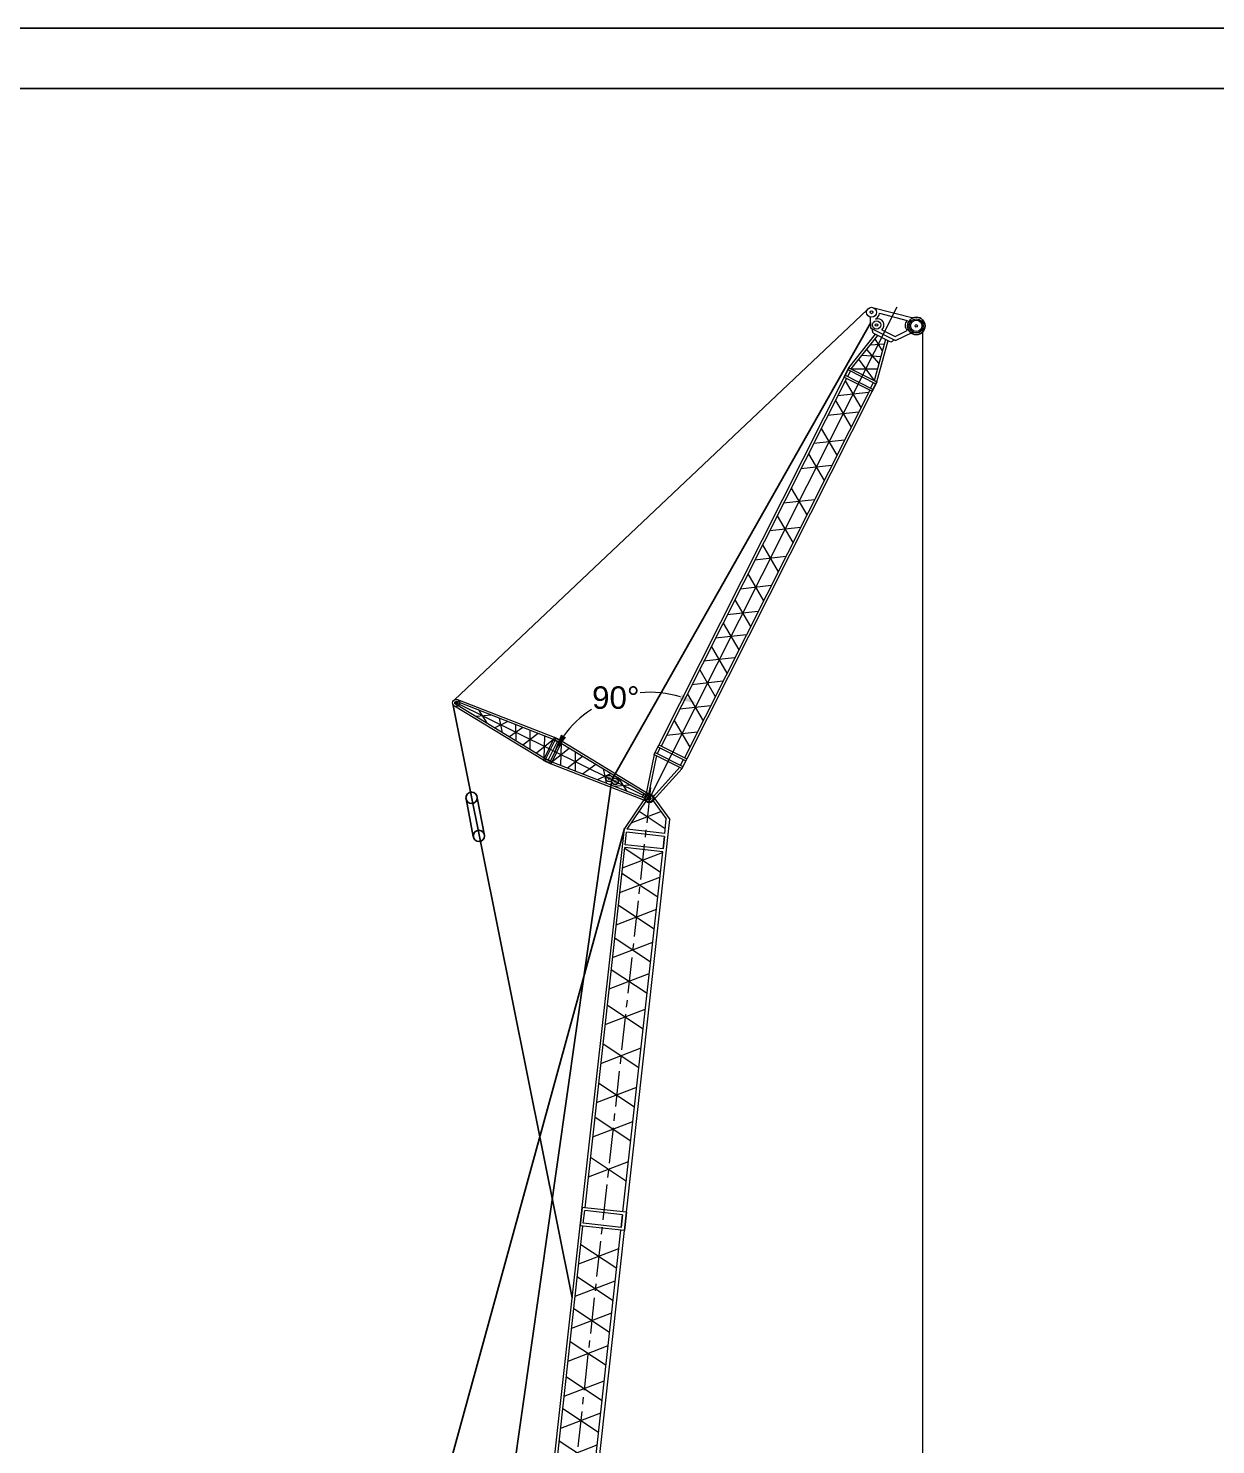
# Model space of a CAD drawing. Header units: millimetres. Extents: x -532461 to 503061443, y -184551 to 137919.
# Drawn here: x -426115 to -373233, y -109174 to -46127 of the extents above; entities that cross this region are included whole.
import ezdxf

# ---------------------------------------------------------------- set-up
doc = ezdxf.new("R2010")
doc.units = ezdxf.units.MM
doc.linetypes.add('CENTER', pattern=[50.8, 31.75, -6.35, 6.35, -6.35])
doc.linetypes.add('HIDDEN', pattern=[9.525, 6.35, -3.175])
doc.styles.get("Standard").update_dxf_attribs({"font": 'arial.ttf'})
doc.dimstyles.get("Standard").update_dxf_attribs({"dimtxt": 1000, "dimasz": 800, "dimexe": 0.18, "dimexo": 600, "dimgap": 100, "dimtad": 0, "dimtih": 1, "dimtoh": 1, "dimdec": 0, "dimzin": 0, "dimdsep": 46, "dimtxsty": 'Standard', "dimcen": 0.09, "dimadec": 0, "dimazin": 0, "dimtfac": 1, "dimtdec": 0, "dimtofl": 0, "dimtmove": 0, "dimatfit": 3, "dimfxl": 1, "dimtolj": 1, "dimtzin": 0, "dimlwd": 5, "dimlwe": 5, "dimarcsym": 0})

# ---------------------------------------------------------------- blocks, each defined once
blk = doc.blocks.new('Main boom-73.5mtr')
at = {"color": 7, "linetype": 'CENTER', "lineweight": 5, "ltscale": 50}
blk.add_line((7993, 73557), (12, 105), dxfattribs=at)
at = {"color": 7, "lineweight": 18, "ltscale": 50}
for p, q in [((7746, 73091), (6828, 71732)), ((7786, 72950), (6936, 71693)), ((8104, 72962), (8696, 72158)), ((8131, 73115), (8854, 72131)), ((8625, 71509), (8696, 72158)), ((6861, 71006), (6922, 71564)), ((5105, 54844), (6847, 70877)), ((6794, 54660), (8537, 70694))]:
    blk.add_line(p, q, dxfattribs=at)
at = {"color": 7, "lineweight": 5}
for p, q in [((7487, 72508), (8650, 71736)), ((7135, 71987), (8448, 72495)), ((6749, 69974), (8534, 70664)), ((6844, 70848), (8439, 69791)), ((6629, 68872), (8414, 69562)), ((6724, 69745), (8319, 68688)), ((6474, 67445), (8259, 68135)), ((6569, 68318), (8164, 67261)), ((6411, 66857), (8005, 65800)), ((6316, 65984), (8100, 66673)), ((6163, 64583), (7948, 65273)), ((6258, 65457), (7853, 64400)), ((5991, 62995), (7775, 63685)), ((6086, 63869), (7680, 62811)), ((5804, 61271), (7588, 61961)), ((5898, 62144), (7493, 61087)), ((5614, 59524), (7398, 60214)), ((5709, 60397), (7303, 59340)), ((5448, 58003), (7233, 58693)), ((5543, 58876), (7138, 57819)), ((5254, 56216), (7039, 56906)), ((5349, 57090), (6944, 56033)), ((4833, 52341), (6617, 53030)), ((4928, 53214), (6523, 52157)), ((4771, 51773), (6366, 50716)), ((4677, 50900), (6461, 51590)), ((4523, 49485), (6307, 50175)), ((4618, 50358), (6212, 49301)), ((4363, 48018), (6148, 48708)), ((4458, 48892), (6053, 47835)), ((4288, 47322), (5882, 46265)), ((4193, 46449), (5977, 47139)), ((4039, 45032), (5823, 45722)), ((4134, 45906), (5728, 44849)), ((3883, 43595), (5667, 44285)), ((3978, 44469), (5572, 43412)), ((3812, 42947), (5407, 41890)), ((3717, 42074), (5502, 42764)), ((3528, 40327), (5312, 41017)), ((3623, 41200), (5217, 40143)), ((3338, 38580), (5122, 39270)), ((3433, 39454), (5027, 38396)), ((3148, 36833), (4932, 37523)), ((3243, 37707), (4837, 36650)), ((3053, 35960), (4648, 34903)), ((2958, 35086), (4742, 35776)), ((2863, 34213), (4458, 33156)), ((2768, 33339), (4553, 34029)), ((2578, 31592), (4363, 32282)), ((2673, 32466), (4268, 31409)), ((2389, 29845), (4173, 30535)), ((2484, 30719), (4078, 29662)), ((2188, 28461), (3972, 29151)), ((2282, 29335), (3877, 28278)), ((1998, 26714), (3782, 27404)), ((2093, 27588), (3687, 26531)), ((1808, 24967), (3592, 25657)), ((1903, 25841), (3497, 24784)), ((1636, 22916), (3420, 23606)), ((1731, 23789), (3325, 22732)), ((1446, 21169), (3230, 21859)), ((1541, 22043), (3135, 20985)), ((1351, 20296), (2945, 19239)), ((1256, 19422), (3040, 20112)), ((1066, 17675), (2851, 18365)), ((1161, 18549), (2756, 17492)), ((876, 15928), (2661, 16618)), ((971, 16802), (2566, 15745)), ((693, 14240), (2477, 14930)), ((788, 15113), (2382, 14056)), ((598, 13366), (2192, 12309)), ((503, 12493), (2287, 13183)), ((313, 10746), (2098, 11436)), ((408, 11619), (2003, 10562)), ((119, 8960), (1903, 9650)), ((214, 9833), (1809, 8776)), ((-67, 7252), (1718, 7942)), ((28, 8125), (1623, 7068))]:
    blk.add_line(p, q, dxfattribs=at)
at = {"color": 7, "lineweight": 18}
for p, q in [((6954, 54643), (8854, 72131)), ((4982, 54857), (6828, 71732)), ((6861, 71006), (6922, 71564)), ((8612, 71381), (6922, 71564)), ((8625, 71509), (6936, 71693)), ((8537, 70694), (6847, 70877)), ((8551, 70822), (6861, 71006)), ((6954, 54643), (4946, 54861)), ((5030, 54157), (5091, 54715)), ((6781, 54532), (5091, 54715)), ((-232, 7210), (4891, 54042)), ((-67, 7252), (5016, 54029)), ((1623, 7068), (6706, 53845)), ((1776, 6992), (6865, 53828)), ((6865, 53828), (4886, 54043)), ((6719, 53973), (5030, 54157)), ((5661, 42746), (3679, 42962)), ((5675, 42875), (3693, 43090)), ((4047, 29838), (2357, 30021)), ((4078, 29662), (2389, 29845)), ((3972, 29151), (2282, 29335)), ((3986, 29280), (2296, 29463)), ((2552, 15616), (862, 15800)), ((2566, 15745), (876, 15928)), ((2650, 15041), (642, 15259)), ((2477, 14930), (788, 15113)), ((-232, 7210), (-79, 64)), ((1782, 7051), (-226, 7269)), ((1598, 6941), (-69, 7122)), ((-69, 7122), (-49, 6495)), ((95, 47), (1776, 6992)), ((1443, 6333), (1598, 6941)), ((1443, 6333), (-49, 6495)), ((1411, 6207), (-45, 6365)), ((-45, 6365), (31, 4029)), ((836, 3941), (1411, 6207)), ((31, 4029), (844, 3941)), ((36, 3864), (124, 1138)), ((36, 3864), (795, 3782)), ((124, 1138), (795, 3782))]:
    blk.add_line(p, q, dxfattribs=at)
at = {"color": 7, "ltscale": 50}
blk.add_line((8551, 70822), (8611, 71381), dxfattribs=at)
at = {"color": 7, "lineweight": 13}
for p, q in [((8771, 71363), (8771, 71363)), ((8785, 71492), (8785, 71492))]:
    blk.add_line(p, q, dxfattribs=at)
for p, q in [((4891, 54042), (4982, 54857)), ((6781, 54532), (6719, 53973)), ((6865, 53828), (6954, 54643))]:
    blk.add_line(p, q)
at = {"color": 7, "lineweight": 18, "ltscale": 50}
for centre, radius in [((7940, 73070), 196), ((7940, 73070), 157), ((7940, 73070), 157), ((0, 0), 74), ((0, 0), 43.9)]:
    blk.add_circle(centre, radius, dxfattribs=at)
at = {"color": 7, "lineweight": 18}
blk.add_circle((7940, 73070), 62.4, dxfattribs=at)
blk.add_circle((7940, 73070), 62.4, dxfattribs=at)
blk.add_circle((7940, 73070), 62.4, dxfattribs=at)
blk.add_circle((7940, 73070), 62.4, dxfattribs=at)
at = {"color": 7, "linetype": 'HIDDEN', "lineweight": 18, "ltscale": 1500}
for radius in [62.4, 62.4, 49.9, 49.9]:
    blk.add_circle((7940, 73070), radius, dxfattribs=at)
blk.add_circle((0, 0), 106)
blk = doc.blocks.new('luff-24.5mtr')
at = {"color": 7, "linetype": 'CENTER', "lineweight": 5, "ltscale": 2500}
blk.add_line((0, 0), (11719, 21515), dxfattribs=at)
at = {"color": 7, "lineweight": 18, "ltscale": 50}
for p, q in [((10626, 21529), (12414, 21011)), ((10524, 20610), (10526, 21100)), ((10925, 21260), (12144, 20892)), ((9491, 18881), (10720, 20334)), ((9594, 18824), (10824, 20278)), ((10524, 20610), (11606, 20021)), ((10634, 20381), (11354, 19988)), ((11005, 20521), (11598, 20199)), ((11598, 20199), (12141, 20453)), ((11606, 20021), (12389, 20378)), ((10610, 18270), (11165, 20092)), ((10714, 18214), (11268, 20035)), ((9263, 18463), (498, 2371)), ((9367, 18407), (601, 2314)), ((9263, 18463), (10488, 17799)), ((9309, 18548), (10534, 17883)), ((9548, 18740), (9413, 18492)), ((9445, 18796), (10668, 18130)), ((9491, 18881), (10714, 18214)), ((10384, 17855), (1618, 1760)), ((10488, 17799), (1722, 1704)), ((10551, 18195), (10417, 17947)), ((271, 1954), (-172, 93)), ((375, 1898), (-31, 193)), ((271, 1954), (498, 2371)), ((271, 1954), (1495, 1288)), ((317, 2038), (1541, 1372)), ((421, 1982), (555, 2230)), ((452, 2286), (1676, 1620)), ((498, 2371), (1722, 1704)), ((1495, 1288), (172, -94)), ((1392, 1345), (179, 79)), ((1400, 1339), (1400, 1339)), ((1437, 1428), (1572, 1676)), ((1495, 1288), (1722, 1704)), ((1581, 1671), (1581, 1671))]:
    blk.add_line(p, q, dxfattribs=at)
at = {"color": 7, "lineweight": 5, "ltscale": 50}
for p, q in [((10840, 19024), (10309, 19669)), ((10482, 19873), (11105, 19898)), ((11010, 19585), (10693, 20123)), ((10610, 18270), (9948, 19242)), ((10102, 19425), (10933, 19330)), ((9308, 18303), (9967, 17090)), ((9594, 18824), (10770, 18794)), ((10326, 17751), (8950, 17642)), ((8842, 17447), (9501, 16234)), ((9860, 16895), (8484, 16786)), ((8175, 16222), (8834, 15009)), ((9193, 15670), (7817, 15561)), ((8584, 14552), (7208, 14443)), ((7566, 15104), (8225, 13891)), ((6751, 13607), (7410, 12394)), ((7768, 13055), (6392, 12946)), ((6091, 12396), (6750, 11183)), ((7109, 11844), (5733, 11735)), ((5394, 11116), (6053, 9903)), ((6412, 10564), (5036, 10455)), ((4703, 9847), (5362, 8634)), ((5720, 9295), (4344, 9186)), ((4085, 8713), (4744, 7501)), ((3530, 7694), (4189, 6481)), ((5103, 8161), (3727, 8052)), ((4547, 7142), (3171, 7033)), ((2966, 6683), (3625, 5470)), ((3984, 6131), (2608, 6022)), ((3428, 5106), (2052, 4997)), ((2420, 5653), (3077, 4439)), ((1840, 4588), (2497, 3374)), ((2857, 4035), (1480, 3928)), ((1212, 3436), (1869, 2222)), ((2229, 2882), (853, 2775))]:
    blk.add_line(p, q, dxfattribs=at)
at = {"color": 7, "lineweight": 5}
for p, q in [((10754, 19888), (10743, 19886)), ((10028, 18593), (10032, 18583)), ((9847, 18261), (9852, 18250)), ((985, 1991), (996, 1993)), ((802, 1660), (813, 1662))]:
    blk.add_line(p, q, dxfattribs=at)
for p, q in [((9263, 18463), (9491, 18881)), ((10488, 17799), (10714, 18214))]:
    blk.add_line(p, q)
at = {"color": 7, "ltscale": 50}
for p, q in [((10425, 17942), (10426, 17942)), ((10619, 18266), (10619, 18266))]:
    blk.add_line(p, q, dxfattribs=at)
at = {"color": 7}
blk.add_line((2842, 3484), (2841, 3484), dxfattribs=at)
at = {"color": 7, "lineweight": 18, "ltscale": 50}
for centre, radius in [((10573, 21316), 220), ((10573, 21316), 65.3), ((10780, 20744), 183), ((12547, 20647), 313), ((12547, 20647), 253), ((10780, 20744), 57.2), ((12547, 20647), 53.9), ((0, 0), 196), ((0, 0), 157), ((0, 0), 157)]:
    blk.add_circle(centre, radius, dxfattribs=at)
at = {"color": 7, "ltscale": 50}
blk.add_circle((12547, 20647), 388, dxfattribs=at)
at = {"color": 7, "lineweight": 18}
blk.add_circle((0, 0), 62.4, dxfattribs=at)
blk.add_circle((0, 0), 62.4, dxfattribs=at)
blk.add_circle((0, 0), 62.4, dxfattribs=at)
blk.add_circle((0, 0), 62.4, dxfattribs=at)
at = {"color": 7, "linetype": 'HIDDEN', "lineweight": 18, "ltscale": 1500}
for radius in [62.4, 62.4, 49.9, 49.9]:
    blk.add_circle((0, 0), radius, dxfattribs=at)
at = {"color": 7, "lineweight": 18, "ltscale": 50}
for centre, radius, start, end in [((10573, 21316), 357, 299.03715, 351.06727), ((10830, 20738), 279, 309.03584, 107.46167), ((12360, 20671), 309, 134.23541, 224.94796), ((10477, 20508), 113, 345.45878, 65.16578), ((10686, 20467), 100, 172.53653, 238.88792), ((11398, 20079), 100, 243.96046, 310.31186), ((11546, 19926), 113, 57.6826, 137.3896)]:
    blk.add_arc(centre, radius, start, end, dxfattribs=at)
blk = doc.blocks.new('fly mast')
at = {"color": 7, "lineweight": 18, "ltscale": 50}
for p, q in [((-4766, 1577), (-8788, 3867)), ((-4727, 1663), (-8749, 3953)), ((-4340, 2505), (-8697, 4066)), ((-4301, 2590), (-8657, 4152)), ((-4340, 2505), (-8198, 3887)), ((-4766, 1577), (-4301, 2590)), ((-4697, 1545), (-4231, 2558)), ((-4168, 2425), (-4555, 1584)), ((-4492, 1451), (-4026, 2464)), ((-4422, 1419), (-3956, 2432)), ((-3996, 2346), (-236, 206)), ((-3956, 2432), (65, 142)), ((-4422, 1419), (-65, -142)), ((-4382, 1505), (-310, 45)), ((-310, 45), (-236, 206)), ((-310, 45), (-26, -57)), ((0, 0), (-247, 114)), ((-236, 206), (26, 57))]:
    blk.add_line(p, q, dxfattribs=at)
at = {"color": 7, "linetype": 'CENTER', "lineweight": 5, "ltscale": 2500}
blk.add_line((-273, 126), (-8723, 4009), dxfattribs=at)
at = {"color": 7, "lineweight": 5, "ltscale": 50}
for p, q in [((-7132, 3505), (-7818, 3423)), ((-7304, 3130), (-7689, 3705)), ((-6391, 3240), (-6973, 2942)), ((-6620, 2741), (-6774, 3377)), ((-5715, 2997), (-6300, 2559)), ((-5996, 2386), (-6044, 3115)), ((-5034, 2753), (-5694, 2213)), ((-5367, 2028), (-5387, 2880)), ((-4727, 1663), (-4730, 2644)), ((-4340, 2505), (-5087, 1868)), ((-4382, 1505), (-3636, 2141)), ((-3996, 2346), (-3992, 1365)), ((-3356, 1982), (-3335, 1129)), ((-3689, 1256), (-3029, 1796)), ((-3008, 1012), (-2423, 1451)), ((-2102, 1268), (-1949, 633)), ((-2332, 770), (-1749, 1067)), ((-1418, 879), (-1034, 305)), ((-1591, 504), (-904, 586))]:
    blk.add_line(p, q, dxfattribs=at)
at = {"color": 7, "ltscale": 50}
for p, q in [((-3956, 2432), (-4301, 2590)), ((-3996, 2346), (-4340, 2505)), ((-4267, 2480), (-4267, 2480)), ((-3992, 2353), (-3992, 2354)), ((-4422, 1419), (-4766, 1577)), ((-4382, 1505), (-4727, 1663))]:
    blk.add_line(p, q, dxfattribs=at)
at = {"color": 7, "lineweight": 5}
for p, q in [((-4490, 1987), (-4492, 1996)), ((-4215, 1861), (-4217, 1870))]:
    blk.add_line(p, q, dxfattribs=at)
at = {"color": 7}
blk.add_line((-2935, 2079), (-2935, 2079), dxfattribs=at)
at = {"color": 7, "lineweight": 18, "ltscale": 50}
for centre, radius in [((-8723, 4009), 157), ((-1814, 834), 151), ((-1814, 834), 139), ((-1814, 834), 39.4), ((-1548, 712), 151), ((-1548, 712), 139), ((-1548, 712), 39.4), ((0, 0), 196), ((0, 0), 157), ((0, 0), 157)]:
    blk.add_circle(centre, radius, dxfattribs=at)
at = {"color": 7, "lineweight": 18}
for centre in [(-8723, 4009), (-8723, 4009), (0, 0), (0, 0), (0, 0), (0, 0)]:
    blk.add_circle(centre, 62.4, dxfattribs=at)
at = {"color": 7, "linetype": 'HIDDEN', "lineweight": 18, "ltscale": 1500}
for centre, radius in [((-8723, 4009), 62.4), ((-8723, 4009), 49.9), ((0, 0), 62.4), ((0, 0), 62.4), ((0, 0), 49.9), ((0, 0), 49.9)]:
    blk.add_circle(centre, radius, dxfattribs=at)
blk = doc.blocks.new('*D18')
at = {"color": 0, "lineweight": 5, "transparency": 16777216}
for start, end in [(48.66685, 77.41075), (6.28746, 35.69428)]:
    blk.add_arc((-406808, -156054), 7294, start, end, dxfattribs=at)
at = {"color": 0, "transparency": 16777216}
for points in [[(-405240, -149067), (-405197, -148804), (-406008, -148804)], [(-399425, -155248), (-399691, -155263), (-399514, -156054)]]:
    blk.add_solid(points, dxfattribs=at)
at = {"layer": 'Defpoints', "color": 0, "transparency": 16777216}
for p in [(-398400, -79919), (-400362, -152641), (-406510, -153357), (-423642, -156054), (-396281, -156054)]:
    blk.add_point(p, dxfattribs=at)
at = {"color": 0, "transparency": 16777216, "insert": (-401375, -151188), "char_height": 1000, "attachment_point": 5}
blk.add_mtext('\\A1;84°', dxfattribs=at)
blk = doc.blocks.new('*D19')
at = {"color": 0, "lineweight": 5, "transparency": 16777216}
for start, end in [(72.95187, 95.05534), (123.07314, 144.00087)]:
    blk.add_arc((-398454, -80406), 4724, start, end, dxfattribs=at)
at = {"color": 0, "transparency": 16777216}
for points in [[(-397019, -75766), (-397119, -76013), (-396327, -76188)], [(-402162, -77698), (-402390, -77560), (-402690, -78314)]]:
    blk.add_solid(points, dxfattribs=at)
at = {"layer": 'Defpoints', "color": 0, "transparency": 16777216}
for p in [(-387422, -58530), (-407062, -76155), (-398734, -75690), (-398724, -80273), (-398454, -80406)]:
    blk.add_point(p, dxfattribs=at)
at = {"color": 0, "transparency": 16777216, "insert": (-399951, -75925), "char_height": 1000, "attachment_point": 5}
blk.add_mtext('\\A1;90°', dxfattribs=at)

msp = doc.modelspace()

# ---------------------------------------------------------------- linework, layer by layer
for p, q in [((-407139.9, -76019.1), (-388749.2, -58651.3)), ((-400119.9, -79583.3), (-388594.5, -59228.2)), ((-407214, -76191.1), (-401894.2, -102642.4)), ((-410579.6, -153107.7), (-400119.9, -79583.3)), ((-406618, -80432.6), (-406295.9, -82103.9)), ((-405794.5, -82052.3), (-406119.6, -80386.5)), ((-399569.3, -81741.8), (-418272.6, -149881.5))]:
    msp.add_line(p, q)
at = {"color": 7, "linetype": 'CENTER', "lineweight": 5, "ltscale": 2500}
msp.add_line((-386270.8, -111766.3), (-386270.7, -59561.9), dxfattribs=at)
at = {"color": 7, "ltscale": 50}
for points in [[(-532461.5, -184550.8), (-338914.8, -184550.8), (-338914.8, -46127.4), (-532461.5, -46127.4)], [(-529777.7, -181867.1), (-341598.5, -181867.1), (-341598.5, -48811.1), (-529777.7, -48811.1)]]:
    msp.add_lwpolyline(points, close=True, dxfattribs=at)
for centre in [(-406371.6, -80379.8), (-406045.2, -82078.1)]:
    msp.add_circle(centre, 252)

# ---------------------------------------------------------------- block references
for name, p, rotation in [('luff-24.5mtr', (-398454.2, -80406.1), 1.813746933361739), ('fly mast', (-398454.3, -80406.1), 358.3999999999999), ('Main boom-73.5mtr', (-406522.1, -153462), 359.8999999999999)]:
    msp.add_blockref(name, p, dxfattribs=dict(rotation=rotation))

# ---------------------------------------------------------------- dimensions: what is measured, and where the dimension line sits
for base, line1, line2, picture, middle in [((-398734.1, -75690.1), ((-398454.2, -80406.2), (-387422.1, -58530.5)), ((-398723.8, -80272.9), (-407061.6, -76154.8)), '*D19', (-399951.3, -75925.3)), ((-400362.2, -152641.1), ((-423641.7, -156054), (-396281.5, -156054)), ((-398400.4, -79918.6), (-406510.4, -153357)), '*D18', (-401375, -151187.8))]:
    dim = msp.add_angular_dim_2l(base=base, line1=line1, line2=line2, dimstyle='Standard')
    dim.commit()
    dim.dimension.update_dxf_attribs({"geometry": picture, "text_midpoint": middle})

doc.saveas('drawing.dxf')
